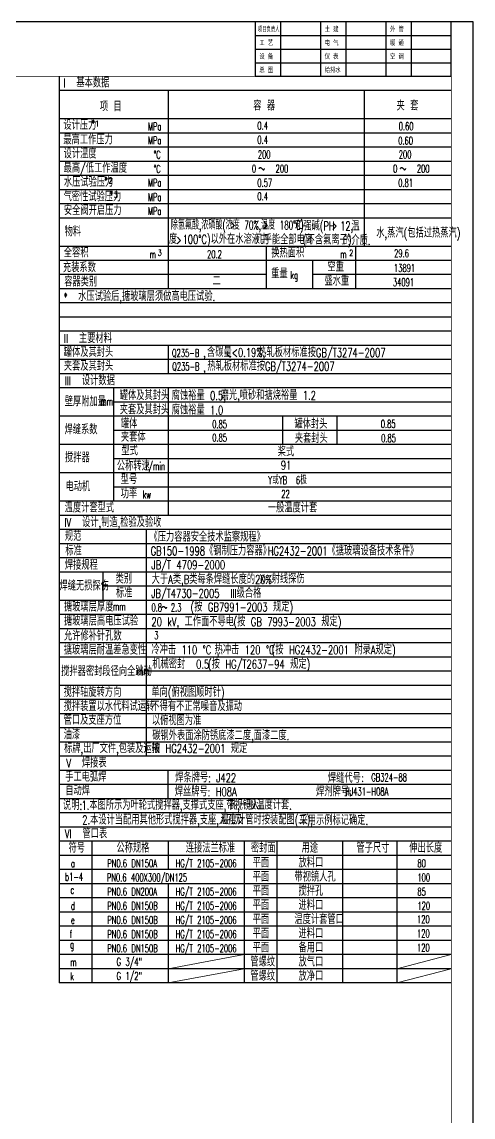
# Model space of a CAD drawing. Extents: x 12993 to 21903, y 2707 to 15322.
# Drawn here: x 18797 to 21903, y 7783 to 15322 of the extents above; entities that cross this region are included whole.
import ezdxf

# ---------------------------------------------------------------- set-up
doc = ezdxf.new("R2010")
doc.units = 0
doc.header["$LTSCALE"] = 8
for name, color, linetype in [('1', 1, 'Continuous'), ('BZCC', 7, 'Continuous'), ('K1', 4, 'Continuous')]:
    doc.layers.add(name, color=color, linetype=linetype)
doc.styles.add('HZ', font='txt', dxfattribs={"width": 0.5, "bigfont": 'hzfs'})
doc.styles.add('ST', font='', dxfattribs={"width": 0.75})
doc.styles.get("Standard").update_dxf_attribs({"font": 'txt', "width": 0.7, "bigfont": 'hztxt.shx'})
doc.styles.get('ST').set_extended_font_data('SimSun')

# ---------------------------------------------------------------- blocks, each defined once
blk = doc.blocks.new('*D29')
for p, q in [((-66.19156, 553.488057), (-66.19134, 553.488374)), ((-66.19134, 553.488374), (-66.189795, 553.490593)), ((-66.189795, 553.490593), (-66.185603, 553.496614)), ((-66.185603, 553.496614), (-66.17744, 553.50834)), ((-66.17744, 553.50834), (-66.16398, 553.527672)), ((-66.16398, 553.527672), (-66.143902, 553.556512)), ((-66.143902, 553.556512), (-66.115881, 553.59676)), ((-66.115881, 553.59676), (-66.078593, 553.65032)), ((-66.078593, 553.65032), (-66.030975, 553.717519)), ((-66.030975, 553.717519), (-65.973007, 553.792396)), ((-65.973007, 553.792396), (-65.904929, 553.867417)), ((-65.904929, 553.867417), (-65.826983, 553.935049)), ((-65.826983, 553.935049), (-65.739409, 553.987758)), ((-65.739409, 553.987758), (-65.642448, 554.01801)), ((-65.642448, 554.01801), (-65.53634, 554.018271)), ((-65.53634, 554.018271), (-65.421327, 553.981007)), ((-65.421327, 553.981007), (-65.297969, 553.901805)), ((-65.297969, 553.901805), (-65.168113, 553.788737)), ((-65.168113, 553.788737), (-65.033924, 553.652996)), ((-65.033924, 553.652996), (-64.897568, 553.505773)), ((-64.897568, 553.505773), (-64.761213, 553.358261)), ((-64.761213, 553.358261), (-64.627024, 553.221653)), ((-64.627024, 553.221653), (-64.497167, 553.107141)), ((-64.497167, 553.107141), (-64.373809, 553.025917)), ((-64.373809, 553.025917), (-64.258796, 552.986078)), ((-64.258796, 552.986078), (-64.152688, 552.98333)), ((-64.152688, 552.98333), (-64.055727, 553.010284)), ((-64.055727, 553.010284), (-63.968153, 553.059551)), ((-63.968153, 553.059551), (-63.890207, 553.123741)), ((-63.890207, 553.123741), (-63.822129, 553.195465)), ((-63.822129, 553.195465), (-63.764161, 553.267333)), ((-63.764161, 553.267333), (-63.716543, 553.331957)), ((-63.716543, 553.331957), (-63.679255, 553.383482)), ((-63.679255, 553.383482), (-63.651234, 553.422202)), ((-63.651234, 553.422202), (-63.631156, 553.449947)), ((-63.631156, 553.449947), (-63.617697, 553.468545)), ((-63.617697, 553.468545), (-63.609533, 553.479825)), ((-63.609533, 553.479825), (-63.603576, 553.488057)), ((-63.605341, 553.485618), (-63.603796, 553.487752))]:
    blk.add_line(p, q)
blk = doc.blocks.new('*D30')
for p, q in [((-173.847039, 339.139786), (-173.846797, 339.140034)), ((-173.846797, 339.140034), (-173.845096, 339.141775)), ((-173.845096, 339.141775), (-173.840481, 339.146498)), ((-173.840481, 339.146498), (-173.831493, 339.155697)), ((-173.831493, 339.155697), (-173.816675, 339.170862)), ((-173.816675, 339.170862), (-173.79457, 339.193486)), ((-173.79457, 339.193486), (-173.763721, 339.225059)), ((-173.763721, 339.225059), (-173.722668, 339.267075)), ((-173.722668, 339.267075), (-173.670361, 339.319804)), ((-173.670361, 339.319804), (-173.607364, 339.37864)), ((-173.607364, 339.37864), (-173.534648, 339.437759)), ((-173.534648, 339.437759), (-173.453182, 339.491335)), ((-173.453182, 339.491335), (-173.363938, 339.533541)), ((-173.363938, 339.533541), (-173.267885, 339.558552)), ((-173.267885, 339.558552), (-173.165994, 339.560543)), ((-173.165994, 339.560543), (-173.059234, 339.533688)), ((-173.059234, 339.533688), (-172.948693, 339.474564)), ((-172.948693, 339.474564), (-172.83592, 339.38936)), ((-172.83592, 339.38936), (-172.722583, 339.286666)), ((-172.722583, 339.286666), (-172.610349, 339.175073)), ((-172.610349, 339.175073), (-172.500885, 339.063172)), ((-172.500885, 339.063172), (-172.395857, 338.959555)), ((-172.395857, 338.959555), (-172.296933, 338.872812)), ((-172.296933, 338.872812), (-172.205778, 338.811534)), ((-172.205778, 338.811534), (-172.123715, 338.781935)), ((-172.123715, 338.781935), (-172.050674, 338.78072)), ((-172.050674, 338.78072), (-171.986241, 338.802218)), ((-171.986241, 338.802218), (-171.930001, 338.840757)), ((-171.930001, 338.840757), (-171.88154, 338.890665)), ((-171.88154, 338.890665), (-171.840444, 338.946271)), ((-171.840444, 338.946271), (-171.806297, 339.001902)), ((-171.806297, 339.001902), (-171.778686, 339.051887)), ((-171.778686, 339.051887), (-171.757136, 339.091735)), ((-171.757136, 339.091735), (-171.740943, 339.121681)), ((-171.740943, 339.121681), (-171.729339, 339.143137)), ((-171.729339, 339.143137), (-171.721561, 339.15752)), ((-171.721561, 339.15752), (-171.716843, 339.166245)), ((-171.716843, 339.166245), (-171.7134, 339.172611)), ((-171.71442, 339.170725), (-171.713528, 339.172375))]:
    blk.add_line(p, q)
blk = doc.blocks.new('*D31')
for p, q in [((-131.015248, 553.488057), (-131.015028, 553.488374)), ((-131.015028, 553.488374), (-131.013483, 553.490593)), ((-131.013483, 553.490593), (-131.009291, 553.496614)), ((-131.009291, 553.496614), (-131.001127, 553.50834)), ((-131.001127, 553.50834), (-130.987668, 553.527672)), ((-130.987668, 553.527672), (-130.96759, 553.556512)), ((-130.96759, 553.556512), (-130.939569, 553.59676)), ((-130.939569, 553.59676), (-130.902281, 553.65032)), ((-130.902281, 553.65032), (-130.854663, 553.717519)), ((-130.854663, 553.717519), (-130.796694, 553.792396)), ((-130.796694, 553.792396), (-130.728617, 553.867417)), ((-130.728617, 553.867417), (-130.650671, 553.935049)), ((-130.650671, 553.935049), (-130.563097, 553.987758)), ((-130.563097, 553.987758), (-130.466136, 554.01801)), ((-130.466136, 554.01801), (-130.360028, 554.018271)), ((-130.360028, 554.018271), (-130.245015, 553.981007)), ((-130.245015, 553.981007), (-130.121657, 553.901805)), ((-130.121657, 553.901805), (-129.9918, 553.788737)), ((-129.9918, 553.788737), (-129.857611, 553.652996)), ((-129.857611, 553.652996), (-129.721256, 553.505773)), ((-129.721256, 553.505773), (-129.5849, 553.358261)), ((-129.5849, 553.358261), (-129.450711, 553.221653)), ((-129.450711, 553.221653), (-129.320855, 553.107141)), ((-129.320855, 553.107141), (-129.197497, 553.025917)), ((-129.197497, 553.025917), (-129.082484, 552.986078)), ((-129.082484, 552.986078), (-128.976376, 552.98333)), ((-128.976376, 552.98333), (-128.879415, 553.010284)), ((-128.879415, 553.010284), (-128.791841, 553.059551)), ((-128.791841, 553.059551), (-128.713895, 553.123741)), ((-128.713895, 553.123741), (-128.645817, 553.195465)), ((-128.645817, 553.195465), (-128.587849, 553.267333)), ((-128.587849, 553.267333), (-128.540231, 553.331957)), ((-128.540231, 553.331957), (-128.502943, 553.383482)), ((-128.502943, 553.383482), (-128.474922, 553.422202)), ((-128.474922, 553.422202), (-128.454843, 553.449947)), ((-128.454843, 553.449947), (-128.441384, 553.468545)), ((-128.441384, 553.468545), (-128.433221, 553.479825)), ((-128.433221, 553.479825), (-128.427263, 553.488057)), ((-128.429029, 553.485618), (-128.427484, 553.487752))]:
    blk.add_line(p, q)

msp = doc.modelspace()

# ---------------------------------------------------------------- linework, layer by layer
for p, q in [((21902.7, 15322.4), (12992.7, 15322.4)), ((21902.7, 2707.4), (21902.7, 15322.4)), ((21752.7, 14849.9), (19052.7, 14849.9)), ((19802.7, 14849.9), (19802.7, 13484.9)), ((21152.7, 14849.9), (21152.7, 13777.4)), ((21752.7, 14654.9), (19052.7, 14654.9)), ((21752.7, 14557.4), (19052.7, 14557.4)), ((21752.7, 14459.9), (19052.7, 14459.9)), ((21752.7, 14362.4), (19052.7, 14362.4)), ((21752.7, 14264.9), (19052.7, 14264.9)), ((21752.7, 14167.4), (19052.7, 14167.4)), ((21752.7, 14069.9), (19052.7, 14069.9)), ((21752.7, 13972.4), (19052.7, 13972.4)), ((20483.8, 13925.9), (20461.8, 13947.9)), ((20235.8, 13899.1), (20258.6, 13921.9)), ((20258.6, 13921.9), (20236.6, 13943.9)), ((20461, 13903.1), (20483.8, 13925.9)), ((20464.2, 13899.9), (20487, 13922.7)), ((20937.5, 13892.8), (20960.3, 13915.6)), ((20960.3, 13915.6), (20938.3, 13937.6)), ((19866.1, 13795.1), (19888.9, 13817.9)), ((19888.9, 13817.9), (19867, 13839.9)), ((21752.7, 13777.4), (19052.7, 13777.4)), ((20477.7, 13777.4), (20477.7, 13484.9)), ((21092.5, 13777.4), (21092.5, 13484.9)), ((21752.7, 13679.9), (19052.7, 13679.9)), ((20800.2, 13484.9), (20800.2, 13679.9)), ((20477.7, 13582.4), (19052.7, 13582.4)), ((21752.7, 13582.4), (20800.2, 13582.4)), ((21752.7, 13484.9), (19052.7, 13484.9)), ((21752.7, 13387.4), (19052.7, 13387.4)), ((21752.7, 13289.9), (19052.7, 13289.9)), ((21752.7, 13094.9), (19052.7, 13094.9)), ((19802.7, 13094.9), (19802.7, 12899.9)), ((21752.7, 12997.4), (19052.7, 12997.4)), ((20206.4, 13031.9), (20232.4, 13014.8)), ((21752.7, 12899.9), (19052.7, 12899.9)), ((21752.7, 12802.4), (19052.7, 12802.4)), ((19427.7, 12802.4), (19427.7, 12022.4)), ((19802.7, 12802.4), (19802.7, 11924.9)), ((21752.7, 12704.9), (19427.7, 12704.9)), ((21752.7, 12607.4), (19052.7, 12607.4)), ((20590.2, 12607.4), (20590.2, 12412.4)), ((20965.2, 12607.4), (20965.2, 12412.4)), ((21752.7, 12509.9), (19427.7, 12509.9)), ((21752.7, 12412.4), (19052.7, 12412.4)), ((21752.7, 12314.9), (19427.7, 12314.9)), ((21752.7, 12217.4), (19052.7, 12217.4)), ((21752.7, 12119.9), (19427.7, 12119.9)), ((21752.7, 12022.4), (19052.7, 12022.4)), ((21752.7, 11924.9), (19052.7, 11924.9)), ((21752.7, 11827.4), (19052.7, 11827.4)), ((19652.7, 11827.4), (19652.7, 10267.4)), ((21752.7, 11729.9), (19052.7, 11729.9)), ((21752.7, 11632.4), (19052.7, 11632.4)), ((21752.7, 11534.9), (19052.7, 11534.9)), ((19352.7, 11534.9), (19352.7, 11339.9)), ((21752.7, 11437.4), (19352.7, 11437.4)), ((21752.7, 11339.9), (19052.7, 11339.9)), ((21752.7, 11242.4), (19052.7, 11242.4)), ((21752.7, 11144.9), (19052.7, 11144.9)), ((21752.7, 11047.4), (19052.7, 11047.4)), ((21752.7, 10949.9), (19052.7, 10949.9)), ((21752.7, 10852.4), (19652.7, 10852.4)), ((21752.7, 10754.9), (19052.7, 10754.9)), ((21752.7, 10657.4), (19052.7, 10657.4)), ((21752.7, 10559.9), (19052.7, 10559.9)), ((21752.7, 10462.4), (19052.7, 10462.4)), ((21752.7, 10364.9), (19052.7, 10364.9)), ((21752.7, 10169.9), (19052.7, 10169.9)), ((19802.7, 9974.9), (19802.7, 10169.9)), ((21752.7, 10072.4), (19052.7, 10072.4)), ((21752.7, 9877.4), (19052.7, 9877.4)), ((21752.7, 9779.9), (19052.7, 9779.9)), ((21752.7, 9682.4), (19052.7, 9682.4)), ((19277.7, 9682.4), (19277.7, 8707.4)), ((19802.7, 9682.4), (19802.7, 9487.4)), ((20327.7, 9682.4), (20327.7, 8707.4)), ((20552.7, 9682.4), (20552.7, 8707.4)), ((21002.7, 9682.4), (21002.7, 8707.4)), ((21377.7, 9682.4), (21377.7, 8707.4)), ((21752.7, 9584.9), (19052.7, 9584.9)), ((21752.7, 9487.4), (19052.7, 9487.4)), ((21752.7, 9389.9), (19052.7, 9389.9)), ((19802.7, 9389.9), (19802.7, 8707.4)), ((21752.7, 9292.4), (19052.7, 9292.4)), ((21752.7, 9194.9), (19052.7, 9194.9)), ((21752.7, 9097.4), (19052.7, 9097.4)), ((21752.7, 8999.9), (19052.7, 8999.9)), ((21752.7, 8902.4), (19052.7, 8902.4)), ((21752.7, 8804.9), (19052.7, 8804.9))]:
    msp.add_line(p, q)
at = {"color": 7}
for p, q in [((21752.7, 15322.4), (20402.7, 15322.4)), ((20402.7, 15322.4), (20402.7, 14947.4)), ((20576.6, 15322.4), (20576.6, 14947.4)), ((20852.7, 15322.4), (20852.7, 14947.4)), ((21026.6, 15322.4), (21026.6, 14947.4)), ((21302.7, 15322.4), (21302.7, 14947.4)), ((21476.6, 15322.4), (21476.6, 14947.4)), ((20402.7, 15228.6), (21752.7, 15228.6)), ((20402.7, 15134.9), (21752.7, 15134.9)), ((20402.7, 15041.1), (21752.7, 15041.1))]:
    msp.add_line(p, q, dxfattribs=at)
at = {"lineweight": 13}
for p, q in [((19802.7, 8804.9), (20327.7, 8902.4)), ((21377.7, 8804.9), (21752.7, 8902.4)), ((19802.7, 8707.4), (20327.7, 8804.9)), ((21377.7, 8707.4), (21752.7, 8804.9))]:
    msp.add_line(p, q, dxfattribs=at)
at = {"layer": '1'}
for p, q in [((19052.7, 14947.4), (19052.7, 8707.4)), ((21752.7, 13192.4), (19052.7, 13192.4)), ((21752.7, 12899.9), (19052.7, 12899.9)), ((21752.7, 11924.9), (19052.7, 11924.9)), ((21752.7, 10267.4), (19052.7, 10267.4)), ((21752.7, 9974.9), (19052.7, 9974.9)), ((21752.7, 9779.9), (19052.7, 9779.9)), ((21752.7, 8707.4), (19052.7, 8707.4))]:
    msp.add_line(p, q, dxfattribs=at)
at = {"layer": 'BZCC'}
msp.add_line((21752.7, 14947.4), (20402.7, 14947.4), dxfattribs=at)
at = {"layer": 'K1', "color": 7}
msp.add_line((21752.7, 14947.4), (21752.7, 15322.4), dxfattribs=at)
at = {"layer": 'K1', "const_width": 6}
msp.add_lwpolyline([(13142.7, 2857.4), (13142.7, 14947.4), (21752.7, 14947.4), (21752.7, 2857.4)], close=True, dxfattribs=at)

# ---------------------------------------------------------------- block references
at = {"xscale": 15, "yscale": 15, "zscale": 15}
for name, p in [('*D31', (22394.2, 6009.9)), ('*D29', (22394.2, 6009.9)), ('*D30', (22369.4, 6204.9))]:
    msp.add_blockref(name, p, dxfattribs=at)

# ---------------------------------------------------------------- texts
for s, height, style, width, p in [('项目负责人', 35.16, 'ST', 0.6, (20421.9, 15256.7)), ('土 建', 35.16, 'ST', 0.75, (20880.8, 15256.7)), ('外 管', 35.16, 'ST', 0.75, (21330.8, 15256.7)), ('工 艺', 35.16, 'ST', 0.75, (20430.8, 15163)), ('电 气', 35.16, 'ST', 0.75, (20880.8, 15163)), ('暖 通', 35.16, 'ST', 0.75, (21330.8, 15163)), ('设 备', 35.16, 'ST', 0.75, (20430.8, 15069.2)), ('仪 表', 35.16, 'ST', 0.75, (20880.8, 15069.2)), ('空 调', 35.16, 'ST', 0.75, (21330.8, 15069.2)), ('总 图', 35.16, 'ST', 0.75, (20430.8, 14975.5)), ('给排水', 35.16, 'ST', 0.75, (20880.8, 14975.5)), ('I  基本数据', 60, 'HZ', 0.7, (19082.5, 14871.8)), ('容 器', 60, 'HZ', 0.7, (20388.8, 14713.4)), ('夹 套', 60, 'HZ', 0.7, (21375.6, 14713.4)), ('项 目', 60, 'HZ', 0.7, (19333.3, 14708.2)), ('设计压力', 60, 'HZ', 0.7, (19082.5, 14580.6)), ('最高工作压力', 60, 'HZ', 0.7, (19082.2, 14480.3)), ('设计温度', 60, 'HZ', 0.7, (19083.9, 14383.5)), ('最高/低工作温度', 60, 'HZ', 0.7, (19083.9, 14285)), ('水压试验压力', 60, 'HZ', 0.7, (19085.7, 14188.2)), ('气密性试验压力', 60, 'HZ', 0.7, (19083.9, 14087.9)), ('安全阀开启压力', 60, 'HZ', 0.7, (19085.9, 13993.3)), ('除氢氟酸,浓磷酸(浓度 70%%%,温度 180%%dC)', 60, 'HZ', 0.6, (19821.8, 13893.5)), ('和强碱(PH 12,', 60, 'HZ', 0.7, (20677.2, 13887.5)), ('温', 60, 'HZ', 0.7, (21064.8, 13886.9)), ('物料', 60, 'HZ', 0.7, (19091, 13847.2)), ('水,蒸汽(包括过热蒸汽)', 60, 'HZ', 0.7, (21236.7, 13838.6)), ('度 100%%dC)以外在水溶液中', 60, 'HZ', 0.7, (19808.7, 13795.6)), ('几乎能全部电离', 60, 'HZ', 0.7, (20404.3, 13792.6)), ('(不含氟离子)', 60, 'HZ', 0.7, (20731.4, 13791)), ('的介质.', 60, 'HZ', 0.7, (21008.4, 13787.7)), ('全容积', 60, 'HZ', 0.7, (19085.3, 13701.9)), ('换热面积', 60, 'HZ', 0.7, (20513.5, 13700.9)), ('充装系数', 60, 'HZ', 0.7, (19079.5, 13600)), ('空重', 60, 'HZ', 0.7, (20900.3, 13604.7)), ('重量', 60, 'HZ', 0.7, (20512.6, 13557.8)), ('盛水重', 60, 'HZ', 0.7, (20879.5, 13508.3)), ('容器类别', 60, 'HZ', 0.7, (19087.8, 13501.8)), ('二', 60, 'HZ', 0.7, (20109.1, 13507.6)), ('水压试验后,搪玻璃层须做高电压试验.', 60, 'HZ', 0.7, (19184.2, 13401.9)), ('II  主要材料', 60, 'HZ', 0.7, (19085.8, 13112)), ('罐体及其封头', 60, 'HZ', 0.7, (19085.4, 13017.2)), ('含碳量<0.19%%%,', 60, 'HZ', 0.7, (20071, 13016.6)), ('热轧板材标准按GB/T3274-2007', 60, 'HZ', 0.7, (20423.8, 13015.5)), ('夹套及其封头', 60, 'HZ', 0.7, (19085.4, 12922.3)), ('热轧板材标准按GB/T3274-2007', 60, 'HZ', 0.7, (20073.2, 12921.5)), ('III  设计数据', 60, 'HZ', 0.7, (19091.5, 12822.2)), ('壁厚附加量', 60, 'HZ', 0.7, (19091.5, 12677.4)), ('罐体及其封头', 60, 'HZ', 0.7, (19470.2, 12719.9)), ('腐蚀裕量 0.5,', 60, 'HZ', 0.7, (19828.1, 12719.3)), ('磨光,喷砂和搪烧裕量 1.2', 60, 'HZ', 0.7, (20165, 12721.5)), ('夹套及其封头', 60, 'HZ', 0.7, (19470.2, 12621.8)), ('腐蚀裕量 1.0', 60, 'HZ', 0.7, (19828.1, 12619.9)), ('罐体', 60, 'HZ', 0.7, (19478.4, 12526)), ('焊缝系数', 60, 'HZ', 0.7, (19090.2, 12484.3)), ('罐体封头', 60, 'HZ', 0.7, (20672.8, 12523.1)), ('夹套体', 60, 'HZ', 0.7, (19478.4, 12433)), ('夹套封头', 60, 'HZ', 0.7, (20675.2, 12425)), ('型式', 60, 'HZ', 0.7, (19481.6, 12339.9)), ('桨式', 60, 'HZ', 0.7, (20557.9, 12331.9)), ('搅拌器', 60, 'HZ', 0.7, (19093.4, 12291.8)), ('公称转速', 60, 'HZ', 0.7, (19450.4, 12234.5)), ('91', 60, 'HZ', 0.7, (20579.5, 12240.3)), ('电动机', 60, 'HZ', 0.7, (19096.8, 12092.3)), ('型号', 60, 'HZ', 0.7, (19477.1, 12141.2)), ('功率', 60, 'HZ', 0.7, (19477.1, 12043.4)), ('温度计套型式', 60, 'HZ', 0.7, (19091.4, 11946.4)), ('一般温度计套', 60, 'HZ', 0.7, (20489.6, 11946.6)), ('IV  设计,制造,检验及验收', 60, 'HZ', 0.7, (19089.4, 11846.3)), ('规范', 60, 'HZ', 0.7, (19092.5, 11751)), ('《压力容器安全技术监察规程》', 60, 'HZ', 0.7, (19675.2, 11745.6)), ('标准', 60, 'HZ', 0.7, (19095.6, 11650)), ('GB150-1998《钢制压力容器》、', 60, 'HZ', 0.7, (19683.1, 11650)), ('HG2432-2001《搪玻璃设备技术条件》', 60, 'HZ', 0.7, (20488.7, 11650)), ('焊接规程', 60, 'HZ', 0.7, (19092.5, 11552)), ('JB/T 4709-2000', 60, 'HZ', 0.7, (19688.6, 11554.4)), ('焊缝无损探伤', 60, 'HZ', 0.7, (19055.5, 11408.9)), ('类别', 60, 'HZ', 0.7, (19441.4, 11457.2)), ('大于A类,B类每条焊缝长度的20%%% ', 60, 'HZ', 0.7, (19690, 11454.5)), ('X-射线探伤', 60, 'HZ', 0.7, (20433.3, 11458)), ('标准', 60, 'HZ', 0.7, (19444.4, 11359.2)), ('JB/T4730-2005  III级合格', 60, 'HZ', 0.7, (19687.1, 11358.5)), ('搪玻璃层厚度', 60, 'HZ', 0.7, (19086.4, 11264.3)), ('(按 GB7991-2003 规定)', 60, 'HZ', 0.7, (19957.9, 11264.3)), ('搪玻璃层高电压试验', 60, 'HZ', 0.7, (19086.4, 11167.4)), ('(按 GB 7993-2003 规定)', 60, 'HZ', 0.7, (20253.4, 11162.2)), ('20 kV, 工作面不导电', 60, 'HZ', 0.7, (19688.6, 11162.6)), ('允许修补针孔数', 60, 'HZ', 0.7, (19086.4, 11064.5)), ('搪玻璃层耐温差急变性', 60, 'HZ', 0.7, (19085.2, 10968.1)), ('冷冲击 110 %%dC ,', 60, 'HZ', 0.7, (19688.1, 10969.1)), ('热冲击 120 %%dC', 60, 'HZ', 0.7, (20123.3, 10969.1)), ('(按 HG2432-2001 附录A规定)', 60, 'HZ', 0.7, (20516.2, 10969.1)), ('机械密封  0.5', 60, 'HZ', 0.7, (19694.6, 10870.7)), ('(按 HG/T2637-94 规定)', 60, 'HZ', 0.7, (20077.8, 10870.7)), ('搅拌器密封段径向全跳动', 60, 'HZ', 0.7, (19067.3, 10820.7)), ('搅拌轴旋转方向', 60, 'HZ', 0.7, (19084, 10676.9)), ('单向(俯视图顺时针)', 60, 'HZ', 0.7, (19688.1, 10676.9)), ('搅拌装置以水代料试运转', 60, 'HZ', 0.7, (19084, 10579.4)), ('不得有不正常噪音及振动', 60, 'HZ', 0.7, (19688.1, 10579.4)), ('管口及支座方位', 60, 'HZ', 0.7, (19084, 10485.2)), ('以俯视图为准', 60, 'HZ', 0.7, (19691.3, 10482)), ('油漆', 60, 'HZ', 0.7, (19084, 10384.6)), ('碳钢外表面涂防锈底漆二度,面漆二度.', 60, 'HZ', 0.7, (19694.1, 10378.8)), ('标牌,出厂文件,包装及运输', 60, 'HZ', 0.7, (19087.2, 10290.4)), ('按 HG2432-2001 规定', 60, 'HZ', 0.7, (19691.3, 10290.4)), ('V  焊接表', 60, 'HZ', 0.7, (19102.7, 10190.4)), ('手工电弧焊', 60, 'HZ', 0.7, (19095, 10093.2)), ('焊条牌号: J422', 60, 'HZ', 0.7, (19852.1, 10088.6)), ('焊缝代号', 60, 'HZ', 0.7, (20903.1, 10085.4)), ('自动焊', 60, 'HZ', 0.7, (19095, 9999.8)), ('焊丝牌号: H08A             焊剂牌号: ', 60, 'HZ', 0.7, (19849.2, 9992.3)), ('说明:', 60, 'HZ', 0.7, (19079.4, 9898.6)), ('1.本图所示为叶轮式搅拌器,支撑式支座,带视镜人', 60, 'HZ', 0.7, (19206.9, 9899.5)), ('孔,一般温度计套.', 60, 'HZ', 0.7, (20221.9, 9901.1)), ('2.本设计当配用其他形式搅拌器,支座,人孔及', 60, 'HZ', 0.7, (19212.2, 9798.3)), ('温度计管时按装配图(二),', 60, 'HZ', 0.7, (20164.3, 9798.6)), ('采用示例标记确定.', 60, 'HZ', 0.7, (20708.4, 9795.5)), ('VI  管口表', 60, 'HZ', 0.7, (19092.3, 9703.2)), ('符号', 60, 'HZ', 0.7, (19117.7, 9604.7)), ('公称规格', 60, 'HZ', 0.7, (19447.6, 9604.7)), ('连接法兰标准', 60, 'HZ', 0.7, (19924.9, 9604.7)), ('密封面', 60, 'HZ', 0.7, (20372.9, 9604.3)), ('用途', 60, 'HZ', 0.7, (20722.1, 9604.3)), ('管子尺寸', 60, 'HZ', 0.7, (21099.9, 9604.3)), ('伸出长度', 60, 'HZ', 0.7, (21463.4, 9604.7)), ('平面', 60, 'HZ', 0.7, (20385.4, 9503.1)), ('放料口', 60, 'HZ', 0.7, (20701, 9503.1)), ('平面', 60, 'HZ', 0.7, (20385.4, 9405.6)), ('带视镜人孔', 60, 'HZ', 0.7, (20673, 9405.6)), ('平面', 60, 'HZ', 0.7, (20385.4, 9308.1)), ('搅拌孔', 60, 'HZ', 0.7, (20701, 9308.1)), ('进料口', 60, 'HZ', 0.7, (20701, 9210.6)), ('平面', 60, 'HZ', 0.7, (20385.4, 9210.6)), ('平面', 60, 'HZ', 0.7, (20385.4, 9113.1)), ('温度计套管口', 60, 'HZ', 0.7, (20673, 9113.1)), ('平面', 60, 'HZ', 0.7, (20385.4, 9015.6)), ('进料口', 60, 'HZ', 0.7, (20701, 9015.6)), ('平面', 60, 'HZ', 0.7, (20385.4, 8918.1)), ('备用口', 60, 'HZ', 0.7, (20701, 8918.1)), ('管螺纹', 60, 'HZ', 0.7, (20369.7, 8820.6)), ('放气口', 60, 'HZ', 0.7, (20701, 8820.6)), ('管螺纹', 60, 'HZ', 0.7, (20369.7, 8723.1)), ('放净口', 60, 'HZ', 0.7, (20701, 8723.1))]:
    msp.add_text(s, height=height, dxfattribs=dict(style=style, width=width)).set_placement(p)
at = {"width": 0.63}
for s, height, p in [('*', 54, (19275.7, 14596.4)), ('1', 40.5, (19301.3, 14601.5)), ('MPa', 54, (19664, 14575.8)), ('0.4', 54, (20417.5, 14581.1)), ('0.60', 54, (21390.6, 14577.2)), ('MPa', 54, (19664, 14480)), ('0.4', 54, (20417.5, 14483.8)), ('0.60', 54, (21386.9, 14477.4)), ('%%dC', 54, (19703.8, 14380.7)), ('200', 54, (20421, 14382.5)), ('200', 54, (21390.8, 14382.5)), ('%%dC', 54, (19703.8, 14283.2)), ('0    200', 54, (20379.5, 14285.2)), ('0    200', 54, (21351.9, 14285.2)), ('*', 54, (19362.7, 14204.9)), ('2', 40.5, (19393.4, 14210.9)), ('MPa', 54, (19664, 14188.9)), ('0.57', 54, (20417.5, 14187.8)), ('0.81', 54, (21387.1, 14187.8)), ('*', 54, (19401, 14105.7)), ('3', 40.5, (19430.2, 14111.4)), ('MPa', 54, (19664, 14089.4)), ('0.4', 54, (20417.5, 14094.4)), ('MPa', 54, (19664, 13993.6)), ('m', 54, (19675.8, 13695.7)), ('3', 40.5, (19732.6, 13713)), ('20.2', 54, (20071.2, 13695.8)), ('m', 54, (20987.7, 13695.7)), ('2', 40.5, (21050.5, 13712.2)), ('29.6', 54, (21359, 13702.6)), ('13891', 54, (21358, 13601.6)), ('kg', 54, (20645.5, 13552.6)), ('34091', 54, (21350.7, 13503.2)), ('*', 54, (19086.1, 13403.1)), ('Q235-B', 54, (19829.6, 13016)), ('Q235-B', 54, (19831.2, 12923.2)), (',', 54, (20046.1, 13017.3)), (',', 54, (20046.1, 12916.1)), ('mm', 54, (19336.8, 12682.2)), ('0.85', 54, (20106.6, 12526)), ('0.85', 54, (21267.1, 12528)), ('0.85', 54, (20106.6, 12433)), ('0.85', 54, (21269.5, 12429.9)), ('r/min', 54, (19648.5, 12237.2)), ('Y或YB  6极', 54, (20493.3, 12140.9)), ('kw', 54, (19628.6, 12041.5)), ('22', 54, (20582.3, 12045.9)), ('0.8  2.3', 54, (19688.6, 11264.3)), ('mm', 54, (19424.4, 11270.6)), ('3', 54, (19707.6, 11072.7)), ('mm', 54, (19588.3, 10826.2)), (':', 54, (21134.8, 10091.9)), ('GB324-88', 54, (21202.2, 10094.4)), ('HJ431-H08A', 54, (21022.1, 9997.2)), ('a', 54, (19133.8, 9503.1)), ('PN0.6 DN150A', 54, (19384.7, 9503.1)), ('HG/T 2105-2006', 54, (19855.1, 9503.1)), ('80', 54, (21519.2, 9503.1)), ('b1-4', 54, (19094, 9410.4)), ('PN0.6 400X300/DN125', 54, (19381.5, 9405.6)), ('100', 54, (21519.2, 9405.6)), ('c', 54, (19131, 9320.5)), ('HG/T 2105-2006', 54, (19855.1, 9308.1)), ('85', 54, (21519.2, 9308.1)), ('HG/T 2105-2006', 54, (19855.1, 9210.6)), ('d', 54, (19133.8, 9210.6)), ('PN0.6 DN150B', 54, (19384.7, 9210.6)), ('120', 54, (21519.2, 9210.6)), ('e', 54, (19133.8, 9113.1)), ('PN0.6 DN150B', 54, (19384.7, 9113.1)), ('HG/T 2105-2006', 54, (19855.1, 9113.1)), ('120', 54, (21516.5, 9117.5)), ('f', 54, (19125.8, 9016.8)), ('PN0.6 DN150B', 54, (19384.7, 9015.6)), ('HG/T 2105-2006', 54, (19855.1, 9015.6)), ('120', 54, (21516.5, 9020)), ('g', 54, (19128.7, 8944.4)), ('PN0.6 DN150B', 54, (19384.7, 8918.1)), ('HG/T 2105-2006', 54, (19855.1, 8918.1)), ('120', 54, (21516.5, 8922.5)), ('m', 54, (19130.3, 8822.6)), ('G 3/4"', 54, (19448.3, 8825.2)), ('k', 54, (19130.3, 8725.1)), ('G 1/2"', 54, (19448.3, 8727.7))]:
    msp.add_text(s, height=height, dxfattribs=at).set_placement(p)
at = {"color": 0, "width": 0.63}
msp.add_text('PN0.6 DN200A', height=54, dxfattribs=at).set_placement((19384.7, 9308.1))

doc.saveas('drawing.dxf')
